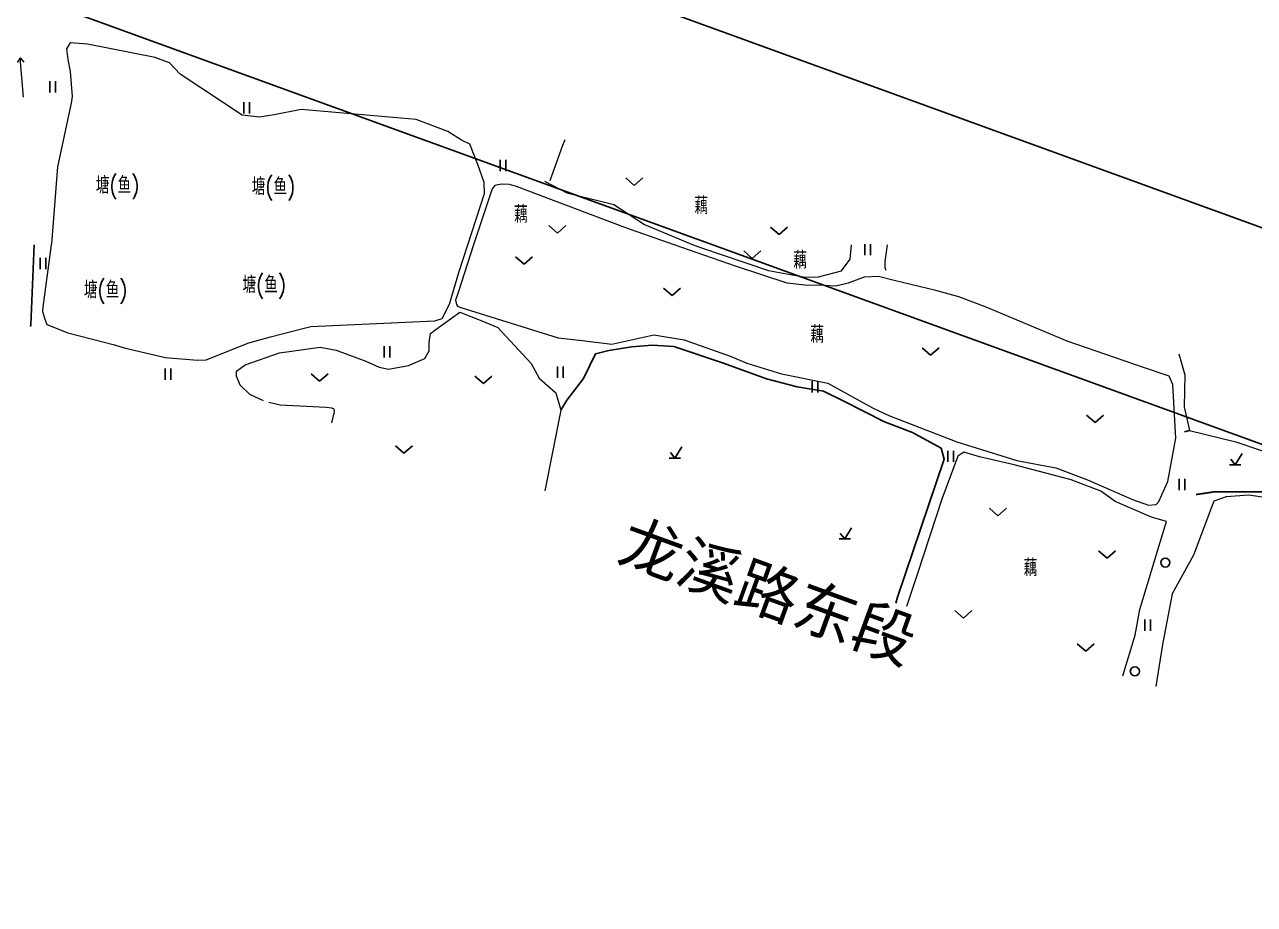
# Model space of a CAD drawing. Extents: x 529262 to 576451, y 2694391 to 2717535.
# Drawn here: x 566602.9 to 566711.6, y 2709944.2 to 2710022 of the extents above; entities that cross this region are included whole.
import ezdxf
from ezdxf.enums import TextEntityAlignment as Align
from ezdxf.xclip import XClip

# ---------------------------------------------------------------- set-up
doc = ezdxf.new("R2010")
doc.units = 0
doc.header["$XCLIPFRAME"] = 0
doc.linetypes.add('X3', pattern=[5, 4, -1])
for name, color, linetype in [('DLSS', 4, 'Continuous'), ('DMTZ', 8, 'Continuous'), ('PP-COM', 7, 'Continuous'), ('RD-中线', 40, 'Continuous'), ('RD-红线', 7, 'Continuous'), ('RD-路名', 7, 'Continuous'), ('ZBTZ', 8, 'Continuous'), ('ZJ', 7, 'Continuous')]:
    doc.layers.add(name, color=color, linetype=linetype)
doc.layers.add('SXSS', color=5, linetype='Continuous', lineweight=0)
doc.styles.add('HZ', font='rs.shx', dxfattribs={"width": 0.8, "bigfont": 'hztxt.shx'})
doc.styles.add('黑体', font='simhei.ttf')
doc.linetypes.add('10421', pattern='A,2,[150,AAA.SHX,S=0.5,R=0,X=0,Y=0.5],1e-11', length=2)
doc.linetypes.add('1161', pattern='A,0,[149,AAA.SHX,S=0.15,R=0,X=0,Y=0],-1.6', length=1.6)

# ---------------------------------------------------------------- blocks, each defined once
blk = doc.blocks.new('A$C19FD0107')
at = {"layer": 'RD-中线', "color": 8, "linetype": 'Continuous', "flags": 128}
for points in [[(-4915.64, 15741.63), (-4680.01, 15724.54, -0.06919), (-4464.53, 15678.48), (-4107.28, 15548.59, 0.074087), (-4020.64, 15530.95), (-3764.95, 15517.41)], [(-4490.73, 14139.44, 0), (-4490.29, 14139.42)], [(-3818.25, 14086.17, 0), (-3817.74, 14086.17)]]:
    blk.add_lwpolyline(points, format="xyb", dxfattribs=at)
at = {"layer": 'RD-红线', "color": 8, "linetype": 'Continuous', "flags": 128}
blk.add_lwpolyline([(-4526.25, 15679.45, -0.018669), (-4470.68, 15661.56), (-4113.43, 15531.67, 0.022546), (-4086.08, 15523.1, 0.022546)], format="xyb", dxfattribs=at)
blk = doc.blocks.new('gc126')
at = {"color": 8}
for p, q in [((0, 0), (-1.5, 1.32)), ((1.5, 1.32), (0, 0))]:
    blk.add_line(p, q, dxfattribs=at)
blk = doc.blocks.new('gc123')
at = {"color": 8}
for p, q in [((-1, 0), (1, 0)), ((0, 0), (-0.8, 1)), ((0, 0), (1.2, 2))]:
    blk.add_line(p, q, dxfattribs=at)
blk = doc.blocks.new('gc121')
at = {"color": 8}
for p, q in [((-0.5, -1), (-0.5, 1)), ((0.5, -1), (0.5, 1))]:
    blk.add_line(p, q, dxfattribs=at)
blk = doc.blocks.new('gc122')
at = {"color": 8}
blk.add_circle((0, 0), 0.8, dxfattribs=at)
blk = doc.blocks.new('gc086')
at = {"color": 8}
for p, q in [((0, 0), (7, 0)), ((7, 0), (6.18, 0.57)), ((7, 0), (6.18, -0.57))]:
    blk.add_line(p, q, dxfattribs=at)

msp = doc.modelspace()

# ---------------------------------------------------------------- linework, layer by layer
at = {"layer": 'DLSS', "linetype": 'X3', "const_width": 0.15, "flags": 128}
msp.add_lwpolyline([(566706.454, 2709980.469), (566708.106, 2709980.715), (566711.681, 2709980.703), (566714.91, 2709980.802), (566717.444, 2709980.78), (566719.244, 2709980.691), (566722.343, 2709980.255), (566725.682, 2709979.874), (566731.631, 2709979.347), (566737.401, 2709978.428), (566740.023, 2709978.213), (566741.984, 2709979.019), (566742.19, 2709979.315)], dxfattribs=at)
msp.add_lwpolyline([(566706.454, 2709980.469), (566708.106, 2709980.715), (566711.681, 2709980.703), (566714.91, 2709980.802), (566717.444, 2709980.78), (566719.244, 2709980.691), (566722.343, 2709980.255), (566725.682, 2709979.874), (566731.631, 2709979.347), (566737.401, 2709978.428), (566740.023, 2709978.213), (566741.984, 2709979.019), (566742.19, 2709979.315)], dxfattribs=at)
at = {"layer": 'DMTZ', "linetype": '10421', "flags": 128}
for points, elevation in [([(566603.453, 2709995.342), (566603.477, 2709995.477), (566603.769, 2710002.568)], 132.616), ([(566679.916, 2709970.865), (566680.079, 2709971.402), (566684.21, 2709983.613), (566683.934, 2709984.575), (566681.41, 2709985.951), (566678.937, 2709986.889), (566675.322, 2709988.72), (566673.539, 2709989.611), (566671.212, 2709990.007), (566668.488, 2709990.699), (566664.691, 2709992.085), (566660.312, 2709993.578), (566658.405, 2709993.68), (566656.551, 2709993.526), (566654.546, 2709993.2), (566653.382, 2709992.902)], 133.002), ([(566679.916, 2709970.865), (566680.079, 2709971.402), (566684.21, 2709983.613), (566683.934, 2709984.575), (566681.41, 2709985.951), (566678.937, 2709986.889), (566675.322, 2709988.72), (566673.539, 2709989.611), (566671.212, 2709990.007), (566668.488, 2709990.699), (566664.691, 2709992.085), (566660.312, 2709993.578), (566658.405, 2709993.68), (566656.551, 2709993.526), (566654.546, 2709993.2), (566653.382, 2709992.902)], 133.002), ([(566679.916, 2709970.865), (566680.079, 2709971.402), (566684.21, 2709983.613), (566683.934, 2709984.575), (566681.41, 2709985.951), (566678.937, 2709986.889), (566675.322, 2709988.72), (566673.539, 2709989.611), (566671.212, 2709990.007), (566668.488, 2709990.699), (566664.691, 2709992.085), (566660.312, 2709993.578), (566658.405, 2709993.68), (566656.551, 2709993.526), (566654.546, 2709993.2), (566653.382, 2709992.902)], 133.002), ([(566679.916, 2709970.865), (566680.079, 2709971.402), (566684.21, 2709983.613), (566683.934, 2709984.575), (566681.41, 2709985.951), (566678.937, 2709986.889), (566675.322, 2709988.72), (566673.539, 2709989.611), (566671.212, 2709990.007), (566668.488, 2709990.699), (566664.691, 2709992.085), (566660.312, 2709993.578), (566658.405, 2709993.68), (566656.551, 2709993.526), (566654.546, 2709993.2), (566653.382, 2709992.902)], 133.002)]:
    msp.add_lwpolyline(points, dxfattribs=dict(at, elevation=elevation))
at = {"layer": 'SXSS', "color": 8, "linetype": '10421', "flags": 128}
for points in [[(566608.481, 2710020.293), (566606.933, 2710020.41), (566606.627, 2710019.887), (566606.749, 2710018.938), (566606.935, 2710017.877), (566607.123, 2710015.666), (566607.041, 2710015.081), (566605.828, 2710009.448), (566605.283, 2710002.651), (566605.272, 2710002.568)], [(566614.998, 2710018.928), (566614.445, 2710019.128), (566608.481, 2710020.293)], [(566642.095, 2710002.568), (566643.571, 2710007.081), (566643.543, 2710008.054), (566642.967, 2710009.646), (566642.281, 2710011.468), (566641.543, 2710011.813), (566640.313, 2710012.59), (566637.531, 2710013.634), (566627.372, 2710014.514), (566624.98, 2710014.053), (566623.68, 2710013.841), (566622.163, 2710014.017), (566616.678, 2710017.645), (566615.729, 2710018.664), (566614.998, 2710018.928)], [(566605.272, 2710002.568), (566604.532, 2709997.04), (566604.501, 2709996.654), (566604.679, 2709996.058), (566604.87, 2709995.516), (566606.737, 2709994.775), (566610.864, 2709993.709), (566611.712, 2709993.454), (566614.998, 2709992.673)], [(566614.998, 2709992.673), (566615.333, 2709992.593), (566618.208, 2709992.361), (566618.959, 2709992.385), (566622.727, 2709993.879), (566624.649, 2709994.427), (566627.519, 2709995.144), (566628.227, 2709995.347), (566639.177, 2709995.844), (566639.83, 2709996.044), (566640.469, 2709997.31), (566641.291, 2710000.109), (566642.095, 2710002.568)], [(566614.998, 2709992.673), (566615.333, 2709992.593), (566618.208, 2709992.361), (566618.959, 2709992.385), (566622.727, 2709993.879), (566624.649, 2709994.427), (566627.519, 2709995.144), (566628.227, 2709995.347), (566639.177, 2709995.844), (566639.83, 2709996.044), (566640.469, 2709997.31), (566641.291, 2710000.109), (566642.095, 2710002.568)]]:
    msp.add_lwpolyline(points, dxfattribs=at)
at = {"layer": 'SXSS', "color": 8, "linetype": 'Continuous', "flags": 128}
for points, elevation in [([(566650.659, 2710011.841), (566650.46, 2710011.336), (566649.346, 2710008.216)], 132.638), ([(566624.032, 2709988.754), (566622.838, 2709989.33), (566621.963, 2709990.132), (566621.649, 2709990.954), (566621.659, 2709991.396), (566622.401, 2709991.948), (566625.457, 2709992.991), (566629.047, 2709993.5), (566630.466, 2709993.232), (566633.079, 2709992.279), (566634.27, 2709991.726), (566635.093, 2709991.573), (566636.859, 2709991.891), (566638.308, 2709992.516), (566638.667, 2709993.176), (566638.667, 2709993.929), (566638.79, 2709994.715), (566639.178, 2709995.006), (566641.392, 2709996.606), (566643.327, 2709995.821), (566644.761, 2709995.233), (566647.679, 2709992.06), (566648.412, 2709990.762), (566649.886, 2709989.462), (566650.312, 2709987.943), (566648.893, 2709980.796)], 133.168), ([(566624.032, 2709988.754), (566622.838, 2709989.33), (566621.963, 2709990.132), (566621.649, 2709990.954), (566621.659, 2709991.396), (566622.401, 2709991.948), (566625.457, 2709992.991), (566629.047, 2709993.5), (566630.466, 2709993.232), (566633.079, 2709992.279), (566634.27, 2709991.726), (566635.093, 2709991.573), (566636.859, 2709991.891), (566638.308, 2709992.516), (566638.667, 2709993.176), (566638.667, 2709993.929), (566638.79, 2709994.715), (566639.178, 2709995.006), (566641.392, 2709996.606), (566643.327, 2709995.821), (566644.761, 2709995.233), (566647.679, 2709992.06), (566648.412, 2709990.762), (566649.886, 2709989.462), (566650.312, 2709987.943), (566648.893, 2709980.796)], 133.168), ([(566624.032, 2709988.754), (566622.838, 2709989.33), (566621.963, 2709990.132), (566621.649, 2709990.954), (566621.659, 2709991.396), (566622.401, 2709991.948), (566625.457, 2709992.991), (566629.047, 2709993.5), (566630.466, 2709993.232), (566633.079, 2709992.279), (566634.27, 2709991.726), (566635.093, 2709991.573), (566636.859, 2709991.891), (566638.308, 2709992.516), (566638.667, 2709993.176), (566638.667, 2709993.929), (566638.79, 2709994.715), (566639.178, 2709995.006), (566641.392, 2709996.606), (566643.327, 2709995.821), (566644.761, 2709995.233), (566647.679, 2709992.06), (566648.412, 2709990.762), (566649.886, 2709989.462), (566650.312, 2709987.943), (566648.893, 2709980.796)], 133.168), ([(566624.032, 2709988.754), (566622.838, 2709989.33), (566621.963, 2709990.132), (566621.649, 2709990.954), (566621.659, 2709991.396), (566622.401, 2709991.948), (566625.457, 2709992.991), (566629.047, 2709993.5), (566630.466, 2709993.232), (566633.079, 2709992.279), (566634.27, 2709991.726), (566635.093, 2709991.573), (566636.859, 2709991.891), (566638.308, 2709992.516), (566638.667, 2709993.176), (566638.667, 2709993.929), (566638.79, 2709994.715), (566639.178, 2709995.006), (566641.392, 2709996.606), (566643.327, 2709995.821), (566644.761, 2709995.233), (566647.679, 2709992.06), (566648.412, 2709990.762), (566649.886, 2709989.462), (566650.312, 2709987.943), (566648.893, 2709980.796)], 133.168), ([(566630.068, 2709986.822), (566630.315, 2709987.809), (566630.281, 2709988.012), (566630.061, 2709988.107), (566629.577, 2709988.165), (566625.509, 2709988.372), (566624.494, 2709988.606)], 133.168), ([(566630.068, 2709986.822), (566630.315, 2709987.809), (566630.281, 2709988.012), (566630.061, 2709988.107), (566629.577, 2709988.165), (566625.509, 2709988.372), (566624.494, 2709988.606)], 133.168), ([(566630.068, 2709986.822), (566630.315, 2709987.809), (566630.281, 2709988.012), (566630.061, 2709988.107), (566629.577, 2709988.165), (566625.509, 2709988.372), (566624.494, 2709988.606)], 133.168), ([(566630.068, 2709986.822), (566630.315, 2709987.809), (566630.281, 2709988.012), (566630.061, 2709988.107), (566629.577, 2709988.165), (566625.509, 2709988.372), (566624.494, 2709988.606)], 133.168)]:
    msp.add_lwpolyline(points, dxfattribs=dict(at, elevation=elevation))
at = {"layer": 'SXSS', "color": 8, "linetype": '10421', "flags": 128}
for points, elevation in [([(566655.983, 2710004.095), (566646.399, 2710007.727), (566645.784, 2710007.877), (566645.085, 2710007.934), (566644.47, 2710007.805), (566644.253, 2710007.519), (566643.53, 2710005.399), (566642.609, 2710002.568)], 133.052), ([(566648.868, 2710008.177), (566650.831, 2710007.168), (566654.989, 2710006.11), (566657.697, 2710004.363), (566662.019, 2710002.568)], 133.01), ([(566660.34, 2710002.568), (566655.983, 2710004.095)], 133.052), ([(566642.609, 2710002.568), (566641.229, 2709998.329), (566641.013, 2709997.653), (566641.082, 2709997.266)], 133.052), ([(566642.609, 2710002.568), (566641.229, 2709998.329), (566641.013, 2709997.653), (566641.082, 2709997.266)], 133.052), ([(566703.173, 2709979.864), (566703.961, 2709981.615), (566704.67, 2709985.46), (566704.406, 2709990.195), (566704.076, 2709990.937), (566701.917, 2709991.682), (566695.084, 2709994.04), (566687.918, 2709997.047), (566685.487, 2709997.948), (566683.467, 2709998.505), (566679.773, 2709999.413), (566678.384, 2709999.751), (566677.118, 2709999.695), (566675.701, 2709999.164), (566674.635, 2709998.892), (566673.589, 2709998.957), (566671.875, 2709998.984), (566670.312, 2709999.179), (566665.766, 2710000.667), (566660.34, 2710002.568)], 133.052), ([(566703.173, 2709979.864), (566703.961, 2709981.615), (566704.67, 2709985.46), (566704.406, 2709990.195), (566704.076, 2709990.937), (566701.917, 2709991.682), (566695.084, 2709994.04), (566687.918, 2709997.047), (566685.487, 2709997.948), (566683.467, 2709998.505), (566679.773, 2709999.413), (566678.384, 2709999.751), (566677.118, 2709999.695), (566675.701, 2709999.164), (566674.635, 2709998.892), (566673.589, 2709998.957), (566671.875, 2709998.984), (566670.312, 2709999.179), (566665.766, 2710000.667), (566660.34, 2710002.568)], 133.052), ([(566662.019, 2710002.568), (566662.65, 2710002.306), (566668.675, 2710000.282), (566671.917, 2709999.704), (566673.086, 2709999.715), (566675.119, 2710000.262), (566675.877, 2710001.274), (566676.006, 2710002.568)], 133.01), ([(566662.019, 2710002.568), (566662.65, 2710002.306), (566668.675, 2710000.282), (566671.917, 2709999.704), (566673.086, 2709999.715), (566675.119, 2710000.262), (566675.877, 2710001.274), (566676.006, 2710002.568)], 133.01), ([(566679.158, 2710002.568), (566678.95, 2710001.091), (566678.963, 2710000.541), (566679.028, 2710000.316)], 132.776), ([(566679.158, 2710002.568), (566678.95, 2710001.091), (566678.963, 2710000.541), (566679.028, 2710000.316)], 132.776), ([(566641.082, 2709997.266), (566641.171, 2709997.121), (566641.393, 2709997.054), (566650.093, 2709994.329), (566652.215, 2709994.097), (566654.835, 2709993.784), (566658.535, 2709994.587)], 133.248), ([(566641.082, 2709997.266), (566641.171, 2709997.121), (566641.393, 2709997.054), (566650.093, 2709994.329), (566652.215, 2709994.097), (566654.835, 2709993.784), (566658.535, 2709994.587)], 133.248), ([(566641.082, 2709997.266), (566641.171, 2709997.121), (566641.393, 2709997.054), (566650.093, 2709994.329), (566652.215, 2709994.097), (566654.835, 2709993.784), (566658.535, 2709994.587)], 133.248), ([(566641.082, 2709997.266), (566641.171, 2709997.121), (566641.393, 2709997.054), (566650.093, 2709994.329), (566652.215, 2709994.097), (566654.835, 2709993.784), (566658.535, 2709994.587)], 133.248), ([(566658.535, 2709994.587), (566661.202, 2709994.159), (566665.375, 2709992.675), (566666.758, 2709992.096), (566669.813, 2709991.137), (566673.901, 2709990.307), (566677.878, 2709988.151), (566679.314, 2709987.452), (566685.306, 2709985.134), (566690.609, 2709983.489), (566694.068, 2709982.837), (566696.876, 2709981.781), (566700.854, 2709980.024), (566702.261, 2709979.521), (566702.945, 2709979.597), (566703.173, 2709979.864)], 132.858), ([(566658.535, 2709994.587), (566661.202, 2709994.159), (566665.375, 2709992.675), (566666.758, 2709992.096), (566669.813, 2709991.137), (566673.901, 2709990.307), (566677.878, 2709988.151), (566679.314, 2709987.452), (566685.306, 2709985.134), (566690.609, 2709983.489), (566694.068, 2709982.837), (566696.876, 2709981.781), (566700.854, 2709980.024), (566702.261, 2709979.521), (566702.945, 2709979.597), (566703.173, 2709979.864)], 132.858), ([(566658.535, 2709994.587), (566661.202, 2709994.159), (566665.375, 2709992.675), (566666.758, 2709992.096), (566669.813, 2709991.137), (566673.901, 2709990.307), (566677.878, 2709988.151), (566679.314, 2709987.452), (566685.306, 2709985.134), (566690.609, 2709983.489), (566694.068, 2709982.837), (566696.876, 2709981.781), (566700.854, 2709980.024), (566702.261, 2709979.521), (566702.945, 2709979.597), (566703.173, 2709979.864)], 132.858), ([(566658.535, 2709994.587), (566661.202, 2709994.159), (566665.375, 2709992.675), (566666.758, 2709992.096), (566669.813, 2709991.137), (566673.901, 2709990.307), (566677.878, 2709988.151), (566679.314, 2709987.452), (566685.306, 2709985.134), (566690.609, 2709983.489), (566694.068, 2709982.837), (566696.876, 2709981.781), (566700.854, 2709980.024), (566702.261, 2709979.521), (566702.945, 2709979.597), (566703.173, 2709979.864)], 132.858), ([(566704.939, 2709992.907), (566705.468, 2709991.071), (566705.424, 2709988.218), (566705.896, 2709986.124), (566709.981, 2709985.131), (566713.803, 2709983.85), (566717.291, 2709982.721), (566722.833, 2709981.935), (566724.625, 2709985.724)], 132.98), ([(566704.939, 2709992.907), (566705.468, 2709991.071), (566705.424, 2709988.218), (566705.896, 2709986.124), (566709.981, 2709985.131), (566713.803, 2709983.85), (566717.291, 2709982.721), (566722.833, 2709981.935), (566724.625, 2709985.724)], 132.98), ([(566699.976, 2709964.443), (566701.069, 2709968.033), (566701.507, 2709970.318), (566703.072, 2709975.569), (566703.845, 2709978.097), (566702.524, 2709978.469), (566699.299, 2709979.859), (566698.043, 2709980.762), (566695.427, 2709981.782), (566690.374, 2709983.104), (566687.322, 2709983.807), (566685.935, 2709984.232), (566685.396, 2709983.873), (566684.001, 2709980.071), (566681.832, 2709973.498), (566680.866, 2709970.56)], 133.127), ([(566699.976, 2709964.443), (566701.069, 2709968.033), (566701.507, 2709970.318), (566703.072, 2709975.569), (566703.845, 2709978.097), (566702.524, 2709978.469), (566699.299, 2709979.859), (566698.043, 2709980.762), (566695.427, 2709981.782), (566690.374, 2709983.104), (566687.322, 2709983.807), (566685.935, 2709984.232), (566685.396, 2709983.873), (566684.001, 2709980.071), (566681.832, 2709973.498), (566680.866, 2709970.56)], 133.127), ([(566699.976, 2709964.443), (566701.069, 2709968.033), (566701.507, 2709970.318), (566703.072, 2709975.569), (566703.845, 2709978.097), (566702.524, 2709978.469), (566699.299, 2709979.859), (566698.043, 2709980.762), (566695.427, 2709981.782), (566690.374, 2709983.104), (566687.322, 2709983.807), (566685.935, 2709984.232), (566685.396, 2709983.873), (566684.001, 2709980.071), (566681.832, 2709973.498), (566680.866, 2709970.56)], 133.127), ([(566699.976, 2709964.443), (566701.069, 2709968.033), (566701.507, 2709970.318), (566703.072, 2709975.569), (566703.845, 2709978.097), (566702.524, 2709978.469), (566699.299, 2709979.859), (566698.043, 2709980.762), (566695.427, 2709981.782), (566690.374, 2709983.104), (566687.322, 2709983.807), (566685.935, 2709984.232), (566685.396, 2709983.873), (566684.001, 2709980.071), (566681.832, 2709973.498), (566680.866, 2709970.56)], 133.127), ([(566729.261, 2709955.863), (566729.288, 2709956.039), (566729.473, 2709956.494), (566730.574, 2709957.712), (566730.933, 2709958.25), (566731.166, 2709958.966), (566731.237, 2709959.808), (566731.13, 2709960.649), (566730.957, 2709961.259), (566730.682, 2709962.761), (566730.571, 2709964.038), (566730.195, 2709965.92), (566729.681, 2709966.613), (566727.611, 2709967.9), (566725.541, 2709968.176), (566722.866, 2709968.09), (566721.711, 2709968.066), (566719.616, 2709968.61), (566718.344, 2709969.685), (566717.433, 2709970.86), (566717.009, 2709972.121), (566717.264, 2709972.786), (566717.919, 2709973.531), (566718.146, 2709974.235), (566718.158, 2709974.93), (566717.979, 2709976.151), (566717.438, 2709977.509), (566716.77, 2709978.441), (566715.69, 2709979.128), (566715.344, 2709979.366), (566713.268, 2709980.091), (566711.136, 2709980.416), (566709.134, 2709980.28), (566708.024, 2709979.894), (566706.25, 2709975.104), (566704.354, 2709971.686), (566703.497, 2709967.2), (566702.909, 2709963.504)], 133.762), ([(566729.261, 2709955.863), (566729.288, 2709956.039), (566729.473, 2709956.494), (566730.574, 2709957.712), (566730.933, 2709958.25), (566731.166, 2709958.966), (566731.237, 2709959.808), (566731.13, 2709960.649), (566730.957, 2709961.259), (566730.682, 2709962.761), (566730.571, 2709964.038), (566730.195, 2709965.92), (566729.681, 2709966.613), (566727.611, 2709967.9), (566725.541, 2709968.176), (566722.866, 2709968.09), (566721.711, 2709968.066), (566719.616, 2709968.61), (566718.344, 2709969.685), (566717.433, 2709970.86), (566717.009, 2709972.121), (566717.264, 2709972.786), (566717.919, 2709973.531), (566718.146, 2709974.235), (566718.158, 2709974.93), (566717.979, 2709976.151), (566717.438, 2709977.509), (566716.77, 2709978.441), (566715.69, 2709979.128), (566715.344, 2709979.366), (566713.268, 2709980.091), (566711.136, 2709980.416), (566709.134, 2709980.28), (566708.024, 2709979.894), (566706.25, 2709975.104), (566704.354, 2709971.686), (566703.497, 2709967.2), (566702.909, 2709963.504)], 133.762), ([(566729.261, 2709955.863), (566729.288, 2709956.039), (566729.473, 2709956.494), (566730.574, 2709957.712), (566730.933, 2709958.25), (566731.166, 2709958.966), (566731.237, 2709959.808), (566731.13, 2709960.649), (566730.957, 2709961.259), (566730.682, 2709962.761), (566730.571, 2709964.038), (566730.195, 2709965.92), (566729.681, 2709966.613), (566727.611, 2709967.9), (566725.541, 2709968.176), (566722.866, 2709968.09), (566721.711, 2709968.066), (566719.616, 2709968.61), (566718.344, 2709969.685), (566717.433, 2709970.86), (566717.009, 2709972.121), (566717.264, 2709972.786), (566717.919, 2709973.531), (566718.146, 2709974.235), (566718.158, 2709974.93), (566717.979, 2709976.151), (566717.438, 2709977.509), (566716.77, 2709978.441), (566715.69, 2709979.128), (566715.344, 2709979.366), (566713.268, 2709980.091), (566711.136, 2709980.416), (566709.134, 2709980.28), (566708.024, 2709979.894), (566706.25, 2709975.104), (566704.354, 2709971.686), (566703.497, 2709967.2), (566702.909, 2709963.504)], 133.762), ([(566729.261, 2709955.863), (566729.288, 2709956.039), (566729.473, 2709956.494), (566730.574, 2709957.712), (566730.933, 2709958.25), (566731.166, 2709958.966), (566731.237, 2709959.808), (566731.13, 2709960.649), (566730.957, 2709961.259), (566730.682, 2709962.761), (566730.571, 2709964.038), (566730.195, 2709965.92), (566729.681, 2709966.613), (566727.611, 2709967.9), (566725.541, 2709968.176), (566722.866, 2709968.09), (566721.711, 2709968.066), (566719.616, 2709968.61), (566718.344, 2709969.685), (566717.433, 2709970.86), (566717.009, 2709972.121), (566717.264, 2709972.786), (566717.919, 2709973.531), (566718.146, 2709974.235), (566718.158, 2709974.93), (566717.979, 2709976.151), (566717.438, 2709977.509), (566716.77, 2709978.441), (566715.69, 2709979.128), (566715.344, 2709979.366), (566713.268, 2709980.091), (566711.136, 2709980.416), (566709.134, 2709980.28), (566708.024, 2709979.894), (566706.25, 2709975.104), (566704.354, 2709971.686), (566703.497, 2709967.2), (566702.909, 2709963.504)], 133.762)]:
    msp.add_lwpolyline(points, dxfattribs=dict(at, elevation=elevation))
at = {"layer": 'ZBTZ', "linetype": '1161', "flags": 128}
for points, elevation in [([(566653.382, 2709992.902), (566652.323, 2709990.726), (566650.857, 2709988.815), (566650.312, 2709987.943)], 133.002), ([(566653.382, 2709992.902), (566652.323, 2709990.726), (566650.857, 2709988.815), (566650.312, 2709987.943)], 133.002), ([(566653.382, 2709992.902), (566652.323, 2709990.726), (566650.857, 2709988.815), (566650.312, 2709987.943)], 133.002), ([(566653.382, 2709992.902), (566652.323, 2709990.726), (566650.857, 2709988.815), (566650.312, 2709987.943)], 133.002), ([(566705.896, 2709986.124), (566705.45, 2709986.01)], 132.98), ([(566705.896, 2709986.124), (566705.45, 2709986.01)], 132.98), ([(566705.896, 2709986.124), (566705.45, 2709986.01)], 132.98), ([(566705.896, 2709986.124), (566705.45, 2709986.01)], 132.98)]:
    msp.add_lwpolyline(points, dxfattribs=dict(at, elevation=elevation))

# ---------------------------------------------------------------- block references
at = {"layer": 'PP-COM'}
ref = msp.add_blockref('A$C19FD0107', (570997.993, 2694390.603), dxfattribs=at)
XClip(ref).set_block_clipping_path([(-9366.4383134884, 14428.6043910822), (-3328.4480743363, 17452.7484863754)])
at = {"layer": 'SXSS', "color": 8, "linetype": 'Continuous', "xscale": 0.4999999999780769, "yscale": 0.4999999999780769, "zscale": 0.4999999999780769, "rotation": 94.66909970824175}
msp.add_blockref('gc086', (566602.811, 2710015.615), dxfattribs=at)
at = {"layer": 'ZBTZ', "linetype": 'Continuous', "xscale": 0.5, "yscale": 0.5, "zscale": 0.5}
for name, p in [('gc121', (566605.406, 2710016.542)), ('gc121', (566622.56, 2710014.659)), ('gc121', (566645.193, 2710009.566)), ('gc126', (566656.803, 2710007.814)), ('gc126', (566650.019, 2710003.592)), ('gc126', (566669.602, 2710003.455)), ('gc126', (566667.232, 2710001.361)), ('gc126', (566667.232, 2710001.361)), ('gc121', (566677.423, 2710002.128)), ('gc121', (566677.423, 2710002.128)), ('gc121', (566604.552, 2710000.895)), ('gc126', (566647.06, 2710000.839)), ('gc126', (566647.06, 2710000.839)), ('gc126', (566660.149, 2709998.077)), ('gc126', (566660.149, 2709998.077)), ('gc126', (566660.149, 2709998.077)), ('gc126', (566660.149, 2709998.077)), ('gc121', (566634.962, 2709993.09)), ('gc121', (566634.962, 2709993.09)), ('gc121', (566634.962, 2709993.09)), ('gc121', (566634.962, 2709993.09)), ('gc126', (566682.993, 2709992.787, 133.275)), ('gc126', (566682.993, 2709992.787, 133.275)), ('gc126', (566682.993, 2709992.787, 133.275)), ('gc126', (566682.993, 2709992.787, 133.275)), ('gc121', (566615.598, 2709991.111)), ('gc121', (566615.598, 2709991.111)), ('gc121', (566615.598, 2709991.111)), ('gc121', (566615.598, 2709991.111)), ('gc126', (566628.988, 2709990.496)), ('gc126', (566628.988, 2709990.496)), ('gc126', (566628.988, 2709990.496)), ('gc126', (566628.988, 2709990.496)), ('gc121', (566650.283, 2709991.289)), ('gc121', (566650.283, 2709991.289)), ('gc121', (566650.283, 2709991.289)), ('gc121', (566650.283, 2709991.289)), ('gc126', (566643.467, 2709990.28)), ('gc126', (566643.467, 2709990.28)), ('gc126', (566643.467, 2709990.28)), ('gc126', (566643.467, 2709990.28)), ('gc121', (566672.773, 2709990.001)), ('gc121', (566672.773, 2709990.001)), ('gc121', (566672.773, 2709990.001)), ('gc121', (566672.773, 2709990.001)), ('gc126', (566697.536, 2709986.828, 133.275)), ('gc126', (566697.536, 2709986.828, 133.275)), ('gc126', (566697.536, 2709986.828, 133.275)), ('gc126', (566697.536, 2709986.828, 133.275)), ('gc126', (566636.443, 2709984.126)), ('gc126', (566636.443, 2709984.126)), ('gc126', (566636.443, 2709984.126)), ('gc126', (566636.443, 2709984.126)), ('gc123', (566660.399, 2709983.7)), ('gc123', (566660.399, 2709983.7)), ('gc123', (566660.399, 2709983.7)), ('gc123', (566660.399, 2709983.7)), ('gc121', (566684.785, 2709983.85)), ('gc121', (566684.785, 2709983.85)), ('gc121', (566684.785, 2709983.85)), ('gc121', (566684.785, 2709983.85)), ('gc123', (566709.926, 2709983.088)), ('gc123', (566709.926, 2709983.088)), ('gc123', (566709.926, 2709983.088)), ('gc123', (566709.926, 2709983.088)), ('gc121', (566705.214, 2709981.363)), ('gc121', (566705.214, 2709981.363)), ('gc121', (566705.214, 2709981.363)), ('gc121', (566705.214, 2709981.363)), ('gc126', (566688.952, 2709978.601, 133.275)), ('gc126', (566688.952, 2709978.601, 133.275)), ('gc126', (566688.952, 2709978.601, 133.275)), ('gc126', (566688.952, 2709978.601, 133.275)), ('gc123', (566675.419, 2709976.54)), ('gc123', (566675.419, 2709976.54)), ('gc123', (566675.419, 2709976.54)), ('gc123', (566675.419, 2709976.54)), ('gc126', (566698.594, 2709974.839, 133.275)), ('gc126', (566698.594, 2709974.839, 133.275)), ('gc126', (566698.594, 2709974.839, 133.275)), ('gc126', (566698.594, 2709974.839, 133.275)), ('gc122', (566703.739, 2709974.457)), ('gc122', (566703.739, 2709974.457)), ('gc122', (566703.739, 2709974.457)), ('gc122', (566703.739, 2709974.457)), ('gc126', (566685.894, 2709969.55, 133.275)), ('gc126', (566685.894, 2709969.55, 133.275)), ('gc126', (566685.894, 2709969.55, 133.275)), ('gc126', (566685.894, 2709969.55, 133.275)), ('gc121', (566702.195, 2709968.924)), ('gc121', (566702.195, 2709968.924)), ('gc121', (566702.195, 2709968.924)), ('gc121', (566702.195, 2709968.924)), ('gc126', (566696.713, 2709966.612, 133.275)), ('gc126', (566696.713, 2709966.612, 133.275)), ('gc126', (566696.713, 2709966.612, 133.275)), ('gc126', (566696.713, 2709966.612, 133.275)), ('gc122', (566701.052, 2709964.84)), ('gc122', (566701.052, 2709964.84)), ('gc122', (566701.052, 2709964.84)), ('gc122', (566701.052, 2709964.84))]:
    msp.add_blockref(name, p, dxfattribs=at)

# ---------------------------------------------------------------- texts
at = {"layer": 'RD-路名', "color": 7, "linetype": 'Continuous', "style": '黑体'}
msp.add_text('龙溪路东段', height=4, rotation=340.01929, dxfattribs=at).set_placement((566668.671, 2709971.993), align=Align.MIDDLE)
at = {"layer": 'SXSS', "color": 8, "linetype": '10421', "style": 'HZ', "width": 0.8}
for p in [(566611.139, 2710007.725), (566624.924, 2710007.612), (566624.104, 2709998.924), (566624.104, 2709998.924), (566624.104, 2709998.924), (566624.104, 2709998.924), (566610.084, 2709998.472), (566610.084, 2709998.472)]:
    msp.add_text('塘(鱼)', height=1.5, dxfattribs=at).set_placement(p, align=Align.MIDDLE)
at = {"layer": 'ZJ', "color": 8, "linetype": 'Continuous', "style": 'HZ', "width": 0.8}
for p in [(566662.727, 2710006.107), (566646.79, 2710005.339), (566671.464, 2710001.284, -132.9), (566671.464, 2710001.284, -132.9), (566672.966, 2709994.722), (566672.966, 2709994.722), (566672.966, 2709994.722), (566672.966, 2709994.722), (566691.825, 2709974.083), (566691.825, 2709974.083), (566691.825, 2709974.083), (566691.825, 2709974.083)]:
    msp.add_text('藕', height=1.5, dxfattribs=at).set_placement(p, align=Align.MIDDLE)

doc.saveas('drawing.dxf')
